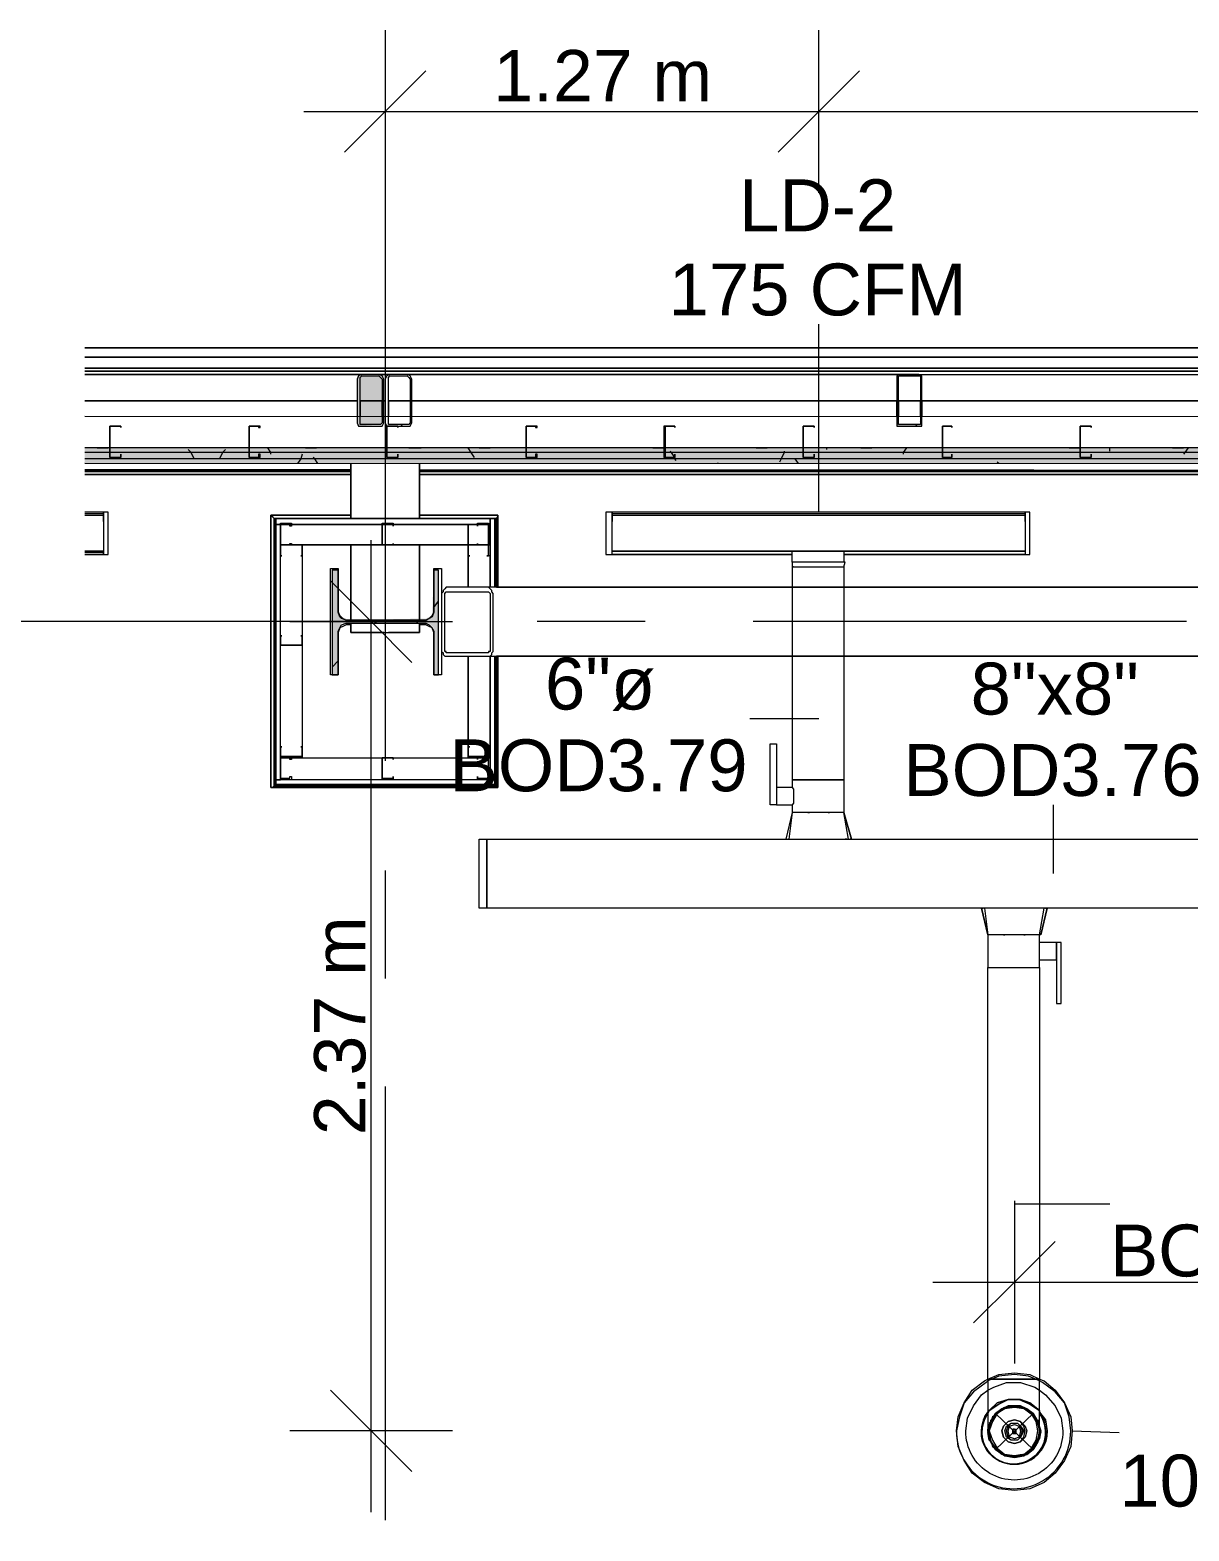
# Model space of a CAD drawing. Header units: metres. Extents: x -2 to 237, y -8 to 52.
# Drawn here: x 4.299 to 7.695, y 44.172 to 48.57 of the extents above; entities that cross this region are included whole.
import ezdxf

# ---------------------------------------------------------------- set-up
doc = ezdxf.new("R2010")
doc.units = ezdxf.units.M
doc.layers.add('HVAC - Ductos', color=5, linetype='Continuous', lineweight=0)
doc.layers.add('PDF2_Text', color=7, linetype='Continuous', lineweight=0)
doc.layers.add('PDF2_Geometry', color=7, linetype='Continuous', lineweight=0, true_color=0xaaaaaa)
doc.layers.add('PDF2_Solid Fills', color=7, linetype='Continuous', lineweight=0, true_color=0xffffff)
doc.styles.add('PDF Helvetica', font='')
doc.styles.get('PDF Helvetica').set_extended_font_data('Helvetica')

msp = doc.modelspace()

# ---------------------------------------------------------------- hatches: boundary and pattern name
at = {"layer": 'PDF2_Solid Fills', "lineweight": 0, "transparency": 33554559}
for points in [[(5.3353, 47.5567), (5.3307, 47.5612), (5.2618, 47.5612), (5.2573, 47.5521), (5.2573, 47.419), (5.2618, 47.419), (5.2618, 47.4099), (5.3307, 47.4144)], [(4.4593, 47.3136), (56.4217, 47.3136), (56.44, 47.309), (56.4401, 47.309), (56.4401, 47.3273), (12.2514, 47.3319), (4.4593, 47.3319)], [(56.408, 47.2998), (56.4217, 47.2953), (56.4217, 47.3136), (4.4593, 47.3136), (4.4593, 47.2998)], [(5.2023, 46.8641), (5.2023, 46.9879), (5.1839, 46.9879), (5.1839, 46.6807), (5.2023, 46.6807), (5.2023, 46.8136), (5.2115, 46.832), (5.4683, 46.832), (5.4821, 46.8182), (5.4821, 46.6807), (5.4958, 46.6807), (5.4958, 46.9879), (5.4821, 46.9879), (5.4775, 46.855), (5.4591, 46.8458), (5.2252, 46.8412), (5.2252, 46.8458), (5.2115, 46.8504), (5.2069, 46.8504), (5.2069, 46.8641)]]:
    msp.add_hatch(color=256, dxfattribs=at).paths.add_polyline_path(points)
h = msp.add_hatch(color=256, dxfattribs=at)
h.paths.add_polyline_path([(6.9129, 47.4099), (6.9129, 47.5521), (6.9084, 47.5521), (6.9084, 47.4144), (6.8442, 47.4144), (6.8442, 47.5521), (6.8396, 47.5521), (6.8396, 47.4099)])
h.paths.add_polyline_path([(6.9038, 47.5567), (6.9038, 47.5612), (6.8396, 47.5612)])
h.paths.add_polyline_path([(6.9129, 47.5567), (6.9129, 47.5612), (6.9084, 47.5612)])
h = msp.add_hatch(color=256, dxfattribs=at)
h.paths.add_polyline_path([(6.1562, 47.3319), (6.1562, 47.3457), (4.4593, 47.3457), (4.4593, 47.3319)])
h.paths.add_polyline_path([(55.7246, 47.3411), (55.7246, 47.3274), (56.4538, 47.3274), (56.4538, 47.3411)])
h.paths.add_polyline_path([(53.6929, 47.3411), (53.6929, 47.3274), (55.72, 47.3274), (55.72, 47.3411)])
h.paths.add_polyline_path([(50.8494, 47.3411), (50.8494, 47.3274), (53.6883, 47.3274), (53.6883, 47.3411)])
h.paths.add_polyline_path([(48.8177, 47.3411), (48.8177, 47.3274), (50.8448, 47.3274), (50.8448, 47.3411)])
h.paths.add_polyline_path([(45.9742, 47.3411), (45.9742, 47.3274), (48.8131, 47.3274), (48.8131, 47.3411)])
h.paths.add_polyline_path([(43.9425, 47.3411), (43.9425, 47.3274), (45.9696, 47.3274), (45.9696, 47.3411)])
h.paths.add_polyline_path([(43.1307, 47.3411), (43.1307, 47.3274), (43.9379, 47.3274), (43.9379, 47.3411)])
h.paths.add_polyline_path([(41.099, 47.3411), (41.099, 47.3274), (43.1261, 47.3274), (43.1261, 47.3411)])
h.paths.add_polyline_path([(39.0673, 47.3411), (39.0673, 47.3274), (41.0944, 47.3274), (41.0944, 47.3411)])
h.paths.add_polyline_path([(38.2555, 47.3411), (38.2555, 47.3274), (39.0627, 47.3274), (39.0627, 47.3411)])
h.paths.add_polyline_path([(36.2238, 47.3457), (36.2238, 47.3274), (38.2509, 47.3274), (38.2509, 47.3411), (36.6274, 47.3457)])
h.paths.add_polyline_path([(34.1921, 47.3457), (34.1921, 47.3274), (36.2192, 47.3274), (36.2192, 47.3457)])
h.paths.add_polyline_path([(33.3803, 47.3457), (33.3803, 47.3274), (34.1875, 47.3274), (34.1875, 47.3457)])
h.paths.add_polyline_path([(31.3486, 47.3457), (31.3486, 47.3274), (33.3757, 47.3274), (33.3757, 47.3457)])
h.paths.add_polyline_path([(30.945, 47.3457), (30.945, 47.3274), (31.344, 47.3274), (31.344, 47.3457)])
h.paths.add_polyline_path([(28.5051, 47.3457), (28.5051, 47.3274), (30.9404, 47.3274), (30.9404, 47.3457)])
h.paths.add_polyline_path([(26.4734, 47.3457), (26.4734, 47.3274), (28.5005, 47.3274), (28.5005, 47.3457)])
h.paths.add_polyline_path([(23.6299, 47.3457), (23.6299, 47.3274), (26.4688, 47.3274), (26.4688, 47.3457)])
h.paths.add_polyline_path([(21.5982, 47.3457), (21.5982, 47.3274), (23.6253, 47.3274), (23.6253, 47.3457)])
h.paths.add_polyline_path([(20.7864, 47.3457), (20.7864, 47.3274), (21.5936, 47.3274), (21.5936, 47.3457)])
h.paths.add_polyline_path([(18.7547, 47.3457), (18.7547, 47.3274), (20.7818, 47.3274), (20.7818, 47.3457)])
h.paths.add_polyline_path([(16.7229, 47.3457), (16.7229, 47.3274), (18.7501, 47.3274), (18.7501, 47.3457)])
h.paths.add_polyline_path([(15.9112, 47.3457), (15.9112, 47.3274), (16.7184, 47.3274), (16.7184, 47.3457)])
h.paths.add_polyline_path([(13.8795, 47.3457), (13.8795, 47.3274), (15.9066, 47.3274), (15.9066, 47.3457)])
h.paths.add_polyline_path([(12.2514, 47.3319), (13.8626, 47.3274), (13.8749, 47.3274), (13.8749, 47.3457), (11.8478, 47.3457), (11.8478, 47.3319)])
h.paths.add_polyline_path([(11.8432, 47.3319), (11.8432, 47.3457), (11.036, 47.3457), (11.036, 47.3319)])
h.paths.add_polyline_path([(11.0314, 47.3319), (11.0314, 47.3457), (9.0043, 47.3457), (9.0043, 47.3319)])
h.paths.add_polyline_path([(8.9997, 47.3319), (8.9997, 47.3457), (6.1608, 47.3457), (6.1608, 47.3319)])

# ---------------------------------------------------------------- linework, layer by layer
at = {"layer": 'HVAC - Ductos', "lineweight": 0}
for points in [[(5.3398, 48.5702), (5.3398, 48.3317), (5.3398, 48.0932)], [(6.6102, 48.0932), (6.6102, 48.3317), (6.6102, 48.5702)], [(5.4591, 48.451), (5.3398, 48.3317), (5.2207, 48.2125)], [(6.7295, 48.451), (6.6102, 48.3317), (6.491, 48.2125)], [(5.1014, 48.3317), (6.6102, 48.3317), (11.2332, 48.3317), (13.43, 48.3317), (14.5491, 48.3317), (16.2368, 48.3317), (17.9751, 48.3317), (20.3645, 48.3317), (22.5016, 48.3317), (23.7537, 48.3317), (27.1155, 48.3317), (29.4086, 48.3317), (31.7017, 48.3317), (32.9583, 48.3317), (34.4718, 48.3317), (36.1367, 48.3317), (38.6499, 48.3317)], [(6.6102, 47.1576), (6.6102, 47.708)], [(4.5143, 47.1301), (4.5143, 47.1347), (4.5143, 47.1393), (4.5143, 47.1576), (4.5143, 47.153), (4.4593, 47.153)], [(4.5143, 47.1576), (4.4593, 47.1576)], [(4.4593, 47.1484), (4.5143, 47.1484), (4.5143, 47.043), (4.4593, 47.043)], [(7.2156, 47.1301), (7.2156, 47.1347), (7.2156, 47.1393), (7.2156, 47.1576), (7.2156, 47.153), (6.0049, 47.153), (6.0049, 47.1576), (6.0049, 47.1393), (6.0049, 47.1347), (6.0049, 47.1301)], [(7.2156, 47.1576), (6.0049, 47.1576)], [(4.5143, 47.1439), (4.5143, 47.1393), (4.5143, 47.1347)], [(6.0049, 47.1347), (6.0049, 47.1393), (6.0049, 47.1439)], [(7.2156, 47.1439), (7.2156, 47.1393), (7.2156, 47.1347)], [(4.5143, 47.0613), (4.5143, 47.0567), (4.5143, 47.0521), (4.5143, 47.0338), (4.5143, 47.0384), (4.4593, 47.0384)], [(4.5143, 47.1026), (4.5143, 47.098)], [(4.5143, 47.0934), (4.5143, 47.0888)], [(5.2986, 44.227), (5.2986, 47.0751)], [(6.0049, 47.098), (6.0049, 47.1026)], [(6.0049, 47.0888), (6.0049, 47.0934)], [(6.0049, 47.0338), (6.5323, 47.0338), (6.0049, 47.0338), (6.0049, 47.0521), (6.0049, 47.0567), (6.0049, 47.0613)], [(7.2156, 47.0613), (7.2156, 47.0567), (7.2156, 47.0521), (7.2156, 47.0338), (6.6836, 47.0338), (7.2156, 47.0338)], [(7.2156, 47.1026), (7.2156, 47.098)], [(7.2156, 47.0934), (7.2156, 47.0888)], [(4.5143, 47.043), (4.4593, 47.043), (4.5143, 47.043)], [(4.4593, 47.0338), (4.5143, 47.0338)], [(4.5143, 47.0567), (4.5143, 47.0521), (4.5143, 47.0476)], [(6.0049, 47.0476), (6.0049, 47.0521), (6.0049, 47.0567)], [(6.5323, 47.0109), (6.5323, 46.9971), (6.5368, 46.9971), (6.5552, 46.9971), (6.5782, 46.9971), (6.6102, 46.9971), (6.6377, 46.9971), (6.6653, 46.9971), (6.6791, 46.9971), (6.6836, 46.9971), (6.6882, 47.0109), (6.6836, 47.0109), (6.6653, 47.0109), (6.6377, 47.0109), (6.6102, 47.0109), (6.5782, 47.0109), (6.5552, 47.0109), (6.5368, 47.0109), (6.5323, 47.0109), (6.5323, 47.043), (6.5368, 47.043), (6.5414, 47.043), (6.5552, 47.043), (6.5736, 47.043), (6.5919, 47.043), (6.6102, 47.043), (6.6286, 47.043), (6.6469, 47.043), (6.6653, 47.043), (6.6745, 47.043), (6.6836, 47.043), (6.6836, 47.0109)], [(7.2156, 47.0567), (7.2156, 47.0521), (7.2156, 47.0476)], [(6.6423, 46.9971), (6.6469, 46.9971), (6.6653, 46.9971), (6.6745, 46.9971), (6.6791, 46.9971), (6.6836, 46.9971), (6.6836, 46.3734), (6.6745, 46.3734), (6.6653, 46.3734), (6.6469, 46.3734), (6.6286, 46.3734), (6.6102, 46.3734), (6.5919, 46.3734), (6.5736, 46.3734), (6.5552, 46.3734), (6.5414, 46.3734), (6.5368, 46.3734), (6.5323, 46.3734), (6.5323, 46.3505), (6.4864, 46.3505), (6.4864, 46.3459), (6.4864, 46.3413), (6.4864, 46.3367), (6.4864, 46.3321), (6.4864, 46.3229), (6.4864, 46.3183), (6.4864, 46.3137), (6.4864, 46.3046), (6.4864, 46.3), (6.5323, 46.3), (6.5323, 46.2771), (6.5231, 46.1991)], [(6.5368, 46.9971), (6.5323, 46.9971), (6.5323, 46.3734), (6.5368, 46.3734), (6.5414, 46.3734), (6.5552, 46.3734), (6.5736, 46.3734), (6.5919, 46.3734), (6.6102, 46.3734), (6.6286, 46.3734), (6.6469, 46.3734), (6.6653, 46.3734), (6.6745, 46.3734), (6.6836, 46.3734), (6.6836, 46.2771), (6.6791, 46.2771), (6.6745, 46.2771), (6.6653, 46.2771), (6.6469, 46.2771), (6.6286, 46.2771), (6.6102, 46.2771), (6.5919, 46.2771), (6.5736, 46.2771), (6.5552, 46.2771), (6.5414, 46.2771), (6.5368, 46.2771), (6.5323, 46.2771), (6.514, 46.1991), (6.5185, 46.1991)], [(6.5414, 47.0109), (6.5368, 47.0109)], [(6.5414, 46.9971), (6.5552, 46.9971), (6.5736, 46.9971), (6.5782, 46.9971)], [(6.5828, 46.9971), (6.5919, 46.9971), (6.6102, 46.9971), (6.6286, 46.9971), (6.6377, 46.9971)], [(5.1793, 46.9559), (5.2986, 46.8366), (5.4178, 46.7173)], [(5.0601, 46.8366), (5.2986, 46.8366), (5.537, 46.8366)], [(6.6102, 46.5522), (6.4085, 46.5522)], [(6.5323, 46.3505), (6.5368, 46.3459), (6.5368, 46.3367), (6.5368, 46.3275), (6.5368, 46.3183), (6.5368, 46.3137), (6.5368, 46.3046), (6.5323, 46.3)], [(6.5323, 46.2771), (6.514, 46.1991), (6.5185, 46.1991), (6.5231, 46.1991), (6.5368, 46.1991), (6.5552, 46.1991), (6.5598, 46.1991), (6.5644, 46.1991), (6.5736, 46.1991), (6.5874, 46.1991), (6.5919, 46.1991)], [(6.7065, 46.1991), (6.6836, 46.2771), (6.7065, 46.1991)], [(6.6974, 46.1991), (6.6836, 46.2771)], [(7.2982, 46.0983), (7.2982, 46.3)], [(6.5965, 46.1991), (6.6194, 46.1991), (6.624, 46.1991), (6.6286, 46.1991), (6.6423, 46.1991), (6.6515, 46.1991), (6.6561, 46.1991), (6.6653, 46.1991), (6.6791, 46.1991)], [(6.6836, 46.1991), (6.6928, 46.1991), (6.6974, 46.1991), (6.702, 46.1991), (6.7065, 46.1991), (6.702, 46.1991)], [(6.6928, 46.1991), (6.6882, 46.1991)], [(7.1056, 44.6122), (7.101, 44.6076), (7.0643, 44.5802), (7.0368, 44.5481), (7.023, 44.5068), (7.0139, 44.4655), (7.0185, 44.5068), (7.0368, 44.5481), (7.0597, 44.5847), (7.0964, 44.6122), (7.1056, 44.6168), (7.1056, 45.8231), (7.1102, 45.8231), (7.1193, 45.8231), (7.1285, 45.8231), (7.1469, 45.8231), (7.1652, 45.8231), (7.1836, 45.8231), (7.2019, 45.8231), (7.2202, 45.8231), (7.2386, 45.8231), (7.2478, 45.8231), (7.257, 45.8231), (7.257, 45.846), (7.3074, 45.846), (7.3074, 45.8506), (7.3074, 45.8552), (7.3074, 45.8597), (7.3074, 45.8643), (7.3074, 45.8735), (7.3074, 45.878), (7.3074, 45.8826), (7.3074, 45.8918), (7.3074, 45.8964), (7.3074, 45.7175), (7.3211, 45.7175), (7.3211, 45.8964), (7.3074, 45.8964), (7.257, 45.8964), (7.257, 45.9194), (7.2524, 45.9194), (7.2478, 45.9194), (7.2386, 45.9194), (7.2202, 45.9194), (7.2019, 45.9194), (7.1836, 45.9194), (7.1652, 45.9194), (7.1469, 45.9194), (7.1285, 45.9194), (7.1193, 45.9194), (7.1147, 45.9194), (7.1102, 45.9194), (7.1056, 45.9194), (7.0872, 45.9973), (7.0918, 45.9973)], [(7.1056, 45.9973), (7.101, 45.9973), (7.0918, 45.9973), (7.0872, 45.9973), (7.1056, 45.9194)], [(7.1331, 45.9973), (7.1285, 45.9973), (7.1102, 45.9973)], [(7.1652, 45.9973), (7.1606, 45.9973), (7.1515, 45.9973), (7.1377, 45.9973)], [(7.1973, 45.9973), (7.1927, 45.9973), (7.1698, 45.9973)], [(7.2524, 45.9973), (7.2386, 45.9973), (7.2294, 45.9973), (7.2248, 45.9973), (7.2156, 45.9973), (7.2019, 45.9973)], [(7.2753, 45.9973), (7.2799, 45.9973), (7.2753, 45.9973), (7.2707, 45.9973), (7.2661, 45.9973), (7.257, 45.9973)], [(7.2615, 45.9194), (7.257, 45.9194), (7.2707, 45.9973)], [(7.2799, 45.9973), (7.2615, 45.9194), (7.2799, 45.9973)], [(7.1147, 45.9194), (7.1102, 45.9194)], [(7.1331, 45.9194), (7.1285, 45.9194)], [(7.1881, 45.9194), (7.1836, 45.9194), (7.179, 45.9194)], [(7.211, 45.9194), (7.2156, 45.9194), (7.211, 45.9194), (7.2064, 45.9194)], [(7.2386, 45.9194), (7.234, 45.9194)], [(7.2524, 45.9194), (7.2478, 45.9194)], [(7.257, 45.846), (7.257, 45.8506), (7.257, 45.8597), (7.257, 45.8689), (7.257, 45.878), (7.257, 45.8826), (7.257, 45.8918), (7.257, 45.8964)], [(7.1836, 45.1397), (7.1836, 44.9012), (7.1836, 44.6627)], [(7.1836, 45.1305), (7.4633, 45.1305)], [(7.3028, 45.0204), (7.1836, 44.9012), (7.0643, 44.7819)], [(6.945, 44.9012), (12.0358, 44.9012), (14.1638, 44.9012), (15.9662, 44.9012), (18.9106, 44.9012), (22.5292, 44.9012), (23.9922, 44.9012)], [(7.1056, 44.6168), (7.1377, 44.6306), (7.1836, 44.6352), (7.2294, 44.6306), (7.257, 44.6168)], [(7.257, 44.6122), (7.2248, 44.626), (7.1836, 44.6306), (7.1377, 44.626), (7.1056, 44.6122)], [(7.257, 44.4655), (7.257, 44.4701), (7.257, 44.4884), (7.257, 44.5159), (7.257, 44.5527), (7.257, 44.5985), (7.257, 44.6168), (7.2478, 44.6168), (7.2386, 44.6168), (7.2202, 44.6168), (7.2019, 44.6168), (7.1836, 44.6168), (7.1652, 44.6168), (7.1469, 44.6168), (7.1285, 44.6168), (7.1193, 44.6168), (7.1102, 44.6168), (7.1056, 44.6168), (7.1056, 44.571), (7.1056, 44.5343), (7.1056, 44.4976), (7.1056, 44.4747), (7.1056, 44.4655)], [(7.1056, 44.6168), (7.1102, 44.6168), (7.1193, 44.6168), (7.1285, 44.6168), (7.1469, 44.6168), (7.1652, 44.6168), (7.1836, 44.6168), (7.2019, 44.6168), (7.2202, 44.6168), (7.2386, 44.6168), (7.2478, 44.6168), (7.257, 44.6168)], [(7.1056, 44.5847), (7.1239, 44.5939), (7.1606, 44.6076), (7.2019, 44.6076), (7.2432, 44.5939), (7.257, 44.5847)], [(5.1793, 44.5847), (5.2986, 44.4655), (5.4178, 44.3462)], [(7.1331, 44.4105), (7.1193, 44.4288), (7.1102, 44.4426), (7.1102, 44.4655), (7.1102, 44.4839), (7.1193, 44.5022), (7.1331, 44.5159), (7.1469, 44.5297), (7.1652, 44.5343), (7.1836, 44.5389), (7.2019, 44.5343), (7.2202, 44.5297), (7.234, 44.5159), (7.2478, 44.5022), (7.2524, 44.4839), (7.257, 44.4655), (7.2524, 44.4426), (7.2478, 44.4288), (7.234, 44.4105), (7.2202, 44.4013), (7.2019, 44.3921), (7.1836, 44.3921), (7.1652, 44.3921), (7.1836, 44.3875), (7.2019, 44.3921), (7.2202, 44.3967), (7.2386, 44.4105), (7.2478, 44.4242), (7.257, 44.4426), (7.257, 44.4655), (7.257, 44.4701), (7.257, 44.4839), (7.2478, 44.5022), (7.2386, 44.5159), (7.2202, 44.5297), (7.2019, 44.5389), (7.1836, 44.5389), (7.1652, 44.5389), (7.1469, 44.5297), (7.1285, 44.5159), (7.1193, 44.5022), (7.1102, 44.4839), (7.1102, 44.4701), (7.1056, 44.4655), (7.1102, 44.4426), (7.1193, 44.4242), (7.1285, 44.4105), (7.1147, 44.4334), (7.1147, 44.438), (7.1102, 44.4655), (7.1193, 44.438), (7.1331, 44.4151), (7.156, 44.3967), (7.1836, 44.3921), (7.211, 44.3967), (7.234, 44.4151), (7.2478, 44.438), (7.2524, 44.4655), (7.2478, 44.493), (7.234, 44.5159), (7.211, 44.5297), (7.1836, 44.5343), (7.156, 44.5297), (7.1331, 44.5159), (7.1193, 44.493), (7.1102, 44.4655), (7.1147, 44.4884)], [(7.1147, 44.493), (7.1285, 44.5159), (7.1147, 44.493), (7.1331, 44.5159), (7.1515, 44.5297)], [(7.1515, 44.5343), (7.156, 44.5343), (7.1836, 44.5389), (7.2064, 44.5343)], [(7.2156, 44.5297), (7.234, 44.5159), (7.2478, 44.493)], [(5.537, 44.4655), (5.2986, 44.4655), (5.0601, 44.4655)], [(7.1056, 44.4655), (7.1147, 44.493), (7.1056, 44.4655)], [(7.156, 44.3921), (7.1515, 44.3967), (7.1469, 44.3967), (7.1285, 44.4105), (7.1193, 44.4242), (7.1147, 44.4334), (7.1102, 44.438), (7.1102, 44.4426), (7.1056, 44.4655), (7.1056, 44.4701)], [(7.1056, 44.4655), (7.1147, 44.4334)], [(7.1102, 44.4884), (7.1147, 44.493), (7.1147, 44.4976)], [(7.257, 44.4701), (7.2615, 44.4655), (7.257, 44.4426), (7.2524, 44.438), (7.2524, 44.4334), (7.2478, 44.4242), (7.2386, 44.4105), (7.2202, 44.3967), (7.2156, 44.3967), (7.211, 44.3921), (7.2019, 44.3921), (7.1836, 44.3875), (7.1652, 44.3921), (7.156, 44.3921), (7.1515, 44.3967)], [(7.2478, 44.4334), (7.234, 44.4105), (7.2156, 44.3967), (7.211, 44.3921), (7.1836, 44.3875), (7.156, 44.3921), (7.1836, 44.3875), (7.211, 44.3921), (7.2386, 44.4105), (7.2524, 44.4334), (7.257, 44.4655), (7.2524, 44.493), (7.2615, 44.4655)], [(7.2524, 44.4976), (7.2524, 44.493), (7.2524, 44.4884), (7.257, 44.4655), (7.2524, 44.438), (7.2524, 44.4334), (7.2386, 44.4105), (7.2156, 44.3967)], [(7.3533, 44.4655), (7.4908, 44.4609)], [(7.1102, 44.438), (7.1056, 44.4609)], [(7.1147, 44.4334), (7.1102, 44.438)], [(7.1515, 44.3967), (7.1285, 44.4105), (7.1147, 44.4334), (7.1285, 44.4105)], [(7.2615, 44.4609), (7.2524, 44.438)], [(7.2524, 44.438), (7.2524, 44.4334)], [(7.2064, 44.3967), (7.1836, 44.3921), (7.156, 44.3967)], [(7.2156, 44.3967), (7.211, 44.3921)]]:
    msp.add_lwpolyline(points, dxfattribs=at)
for points in [[(4.5281, 47.1576), (4.5143, 47.1576), (4.5143, 47.0338), (4.5281, 47.0338)], [(5.9865, 47.1576), (5.9865, 47.0338), (6.0049, 47.0338), (6.0049, 47.1576)], [(6.0049, 47.1484), (7.2156, 47.1484), (7.2156, 47.043), (6.0049, 47.043)], [(7.2294, 47.1576), (7.2156, 47.1576), (7.2156, 47.0338), (7.2294, 47.0338)], [(7.2156, 47.043), (6.0049, 47.043)], [(6.4681, 46.4789), (6.4864, 46.4789), (6.4864, 46.3), (6.4681, 46.3)], [(6.5828, 46.2771), (6.5782, 46.2771)], [(6.6423, 46.2771), (6.6377, 46.2771)], [(5.638, 46.1991), (5.638, 45.9973), (5.615, 45.9973), (5.615, 46.1991)], [(7.8302, 45.9973), (5.638, 45.9973), (5.638, 46.1991), (7.8302, 46.1991)], [(7.1515, 45.9194), (7.156, 45.9194)], [(7.1056, 44.5159), (7.1102, 44.5251), (7.1377, 44.5435), (7.1652, 44.5572), (7.1973, 44.5572), (7.2294, 44.5435), (7.257, 44.5251), (7.2294, 44.5481), (7.2019, 44.5572), (7.1652, 44.5572), (7.1331, 44.5481), (7.1102, 44.5251), (7.1056, 44.5205), (7.1102, 44.5251)], [(7.257, 44.5251), (7.2294, 44.5435), (7.1973, 44.5572), (7.1652, 44.5572), (7.1377, 44.5435), (7.1102, 44.5251), (7.1331, 44.5481), (7.1652, 44.5572), (7.2019, 44.5572), (7.2294, 44.5481), (7.257, 44.5251), (7.257, 44.5205), (7.257, 44.5251), (7.257, 44.5159)], [(7.2386, 44.5159), (7.211, 44.5343), (7.1836, 44.5389), (7.156, 44.5343), (7.1285, 44.5159), (7.156, 44.5343), (7.1836, 44.5389), (7.211, 44.5343), (7.2386, 44.5159), (7.2524, 44.493)], [(7.2799, 44.4655), (7.2753, 44.4976), (7.257, 44.5205), (7.2753, 44.4976)], [(7.1515, 44.4793), (7.1469, 44.4655), (7.1515, 44.4793), (7.1652, 44.493), (7.1836, 44.4976), (7.2019, 44.493), (7.2156, 44.4793), (7.2202, 44.4655), (7.2156, 44.4472), (7.2019, 44.4334), (7.1836, 44.4288), (7.1652, 44.4334), (7.1515, 44.4472), (7.1469, 44.4655), (7.1515, 44.4472), (7.1652, 44.4334), (7.1836, 44.4288), (7.2019, 44.4334), (7.211, 44.4472), (7.2156, 44.4655), (7.211, 44.4793), (7.2019, 44.493), (7.1836, 44.4976), (7.1652, 44.493)], [(7.1606, 44.4793), (7.1744, 44.4884), (7.1927, 44.4884), (7.2019, 44.4793), (7.211, 44.4655), (7.2019, 44.4472), (7.1927, 44.438), (7.1744, 44.438), (7.1606, 44.4472), (7.156, 44.4655)], [(7.1652, 44.4793), (7.1744, 44.4884), (7.1927, 44.4884), (7.2019, 44.4793), (7.2064, 44.4655), (7.2019, 44.4472), (7.1927, 44.438), (7.1744, 44.438), (7.1652, 44.4472), (7.1606, 44.4655)], [(7.1698, 44.4793), (7.1836, 44.4839), (7.1973, 44.4793), (7.2019, 44.4655), (7.1973, 44.4472), (7.1836, 44.4426), (7.1698, 44.4472), (7.1652, 44.4655)], [(7.179, 44.4701), (7.179, 44.4655), (7.179, 44.4701), (7.1881, 44.4701), (7.1881, 44.4655), (7.1836, 44.4701)], [(7.1836, 44.4609), (7.1881, 44.4655), (7.1881, 44.4563), (7.179, 44.4563), (7.179, 44.4655), (7.179, 44.4609)], [(7.156, 44.3921), (7.1515, 44.3967), (7.1331, 44.4105), (7.1469, 44.4013), (7.1652, 44.3921), (7.1469, 44.3967), (7.1285, 44.4105)]]:
    msp.add_lwpolyline(points, close=True, dxfattribs=at)
for points in [[(7.0964, 45.9973), (7.1056, 45.9194), (7.1056, 45.8231), (7.1102, 45.8231), (7.1193, 45.8231), (7.1285, 45.8231), (7.1469, 45.8231), (7.1652, 45.8231), (7.1836, 45.8231), (7.2019, 45.8231), (7.2202, 45.8231), (7.2386, 45.8231), (7.2478, 45.8231), (7.257, 45.8231), (7.257, 44.6168), (7.2707, 44.6122), (7.3028, 44.5847), (7.3303, 44.5481), (7.3487, 44.5068), (7.3533, 44.4655), (7.3487, 44.4196), (7.3303, 44.3784), (7.3028, 44.3416), (7.2707, 44.3142), (7.2294, 44.2958), (7.1836, 44.2912), (7.1377, 44.2958), (7.0964, 44.3142), (7.0597, 44.3416), (7.0368, 44.3784), (7.0185, 44.4196), (7.0139, 44.4655, 1.013815), (7.3487, 44.4655), (7.3441, 44.5068), (7.3303, 44.5481), (7.3028, 44.5802), (7.2661, 44.6076), (7.257, 44.6122)], [(7.257, 44.5847), (7.2753, 44.571), (7.3028, 44.5389), (7.3211, 44.5022), (7.3257, 44.4655, -1.012847), (7.0413, 44.4655), (7.0459, 44.5022), (7.0643, 44.5389), (7.0872, 44.571), (7.1056, 44.5847)]]:
    msp.add_lwpolyline(points, format="xyb", dxfattribs=at)
msp.add_lwpolyline([(7.0872, 44.4655, 1.017925), (7.2799, 44.4655, -1.389557), (7.1056, 44.5205), (7.0918, 44.4976), (7.0872, 44.4655), (7.0964, 44.4976), (7.1056, 44.5159, 1.403667), (7.2753, 44.4655), (7.2707, 44.4976), (7.257, 44.5159, -1.403091)], format="xyb", close=True, dxfattribs=at)
at = {"layer": 'PDF2_Geometry', "lineweight": 0}
for points in [[(5.3398, 48.5702), (5.3398, 48.4097)], [(5.3398, 48.2537), (5.3398, 47.7768)], [(5.3398, 47.7768), (5.3398, 46.4284)], [(5.3766, 47.6392), (5.3032, 47.6392)], [(6.9129, 47.6392), (6.835, 47.6392)], [(5.3766, 47.4099), (5.4041, 47.4099), (5.4132, 47.4099), (5.4178, 47.419), (5.4178, 47.5475), (5.4132, 47.5567), (5.4041, 47.5612), (5.3536, 47.5612), (5.3444, 47.5567), (5.3398, 47.5475), (5.3398, 47.419), (5.3444, 47.4099), (5.349, 47.4099)], [(6.8442, 47.5612), (5.4041, 47.5612), (6.8763, 47.5612), (8.4081, 47.5612), (9.8757, 47.5612), (8.4402, 47.5612)], [(6.9038, 47.5612), (8.3806, 47.5612)], [(5.2573, 47.4832), (5.2573, 47.4374)], [(5.2664, 47.4832), (5.2664, 47.4374)], [(5.3307, 47.4374), (5.3307, 47.4832)], [(5.3353, 47.4374), (5.3353, 47.4832)], [(5.3398, 47.4832), (5.3398, 47.4374)], [(5.349, 47.4832), (5.349, 47.4374)], [(5.4132, 47.4832), (5.4132, 47.4374), (5.4178, 47.442)], [(5.4178, 47.4374), (5.4178, 47.4832)], [(6.8396, 47.4374), (6.8396, 47.4832)], [(6.8442, 47.4832), (6.8442, 47.4374)], [(6.9084, 47.4374), (6.9084, 47.4832)], [(6.9129, 47.4832), (6.9129, 47.4374)], [(56.5456, 46.0065), (56.5456, 46.4101), (56.5456, 46.8182), (56.5456, 47.2218), (56.5456, 47.2953), (56.5456, 47.3411), (56.5456, 47.4053), (56.5456, 47.4328), (4.4593, 47.4374)], [(5.3857, 47.4099), (5.3903, 47.4144)], [(6.8946, 47.4099), (6.8992, 47.4144)], [(6.9084, 47.4236), (6.9129, 47.4282)], [(8.9997, 47.3457), (8.5961, 47.3457), (8.1879, 47.3457), (7.7844, 47.3457), (7.3761, 47.3457), (6.9726, 47.3457), (6.5644, 47.3457), (6.1562, 47.3457), (5.7526, 47.3457), (5.3444, 47.3457), (4.9409, 47.3457), (4.5327, 47.3457), (4.4593, 47.3457)], [(6.1562, 47.3319), (5.7526, 47.3319), (5.3444, 47.3319), (4.9409, 47.3319), (4.5327, 47.3319), (4.4593, 47.3319)], [(8.9997, 47.3319), (8.5961, 47.3319), (8.1879, 47.3319), (7.7844, 47.3319), (7.3761, 47.3319), (6.9726, 47.3319), (6.5644, 47.3319), (6.1608, 47.3319)], [(56.4217, 35.0866), (56.4217, 47.2953), (56.4217, 47.309), (4.4593, 47.3136)], [(42.5895, 23.4741), (42.5895, 23.5613), (42.5895, 33.4447), (43.0803, 33.4447), (43.0803, 33.5685), (42.5895, 33.5685), (56.408, 33.5685), (56.408, 35.0728), (45.9696, 35.0728), (45.9696, 35.0866), (56.408, 35.0866), (56.408, 47.2953), (4.4593, 47.2998)], [(14.4436, 47.2769), (5.4407, 47.2815), (14.4436, 47.2769), (5.4407, 47.2769)], [(5.239, 47.2769), (4.4593, 47.2769)], [(5.005, 47.1484), (5.0096, 47.1484), (5.0096, 47.1439), (5.0142, 47.1393), (5.0096, 47.1439), (5.0096, 47.1484), (5.005, 47.1484), (5.0096, 47.1484), (5.0096, 47.1439), (5.0142, 47.1393), (5.0142, 47.0613), (5.0142, 46.4376), (5.0142, 46.3597), (5.0142, 46.3551), (5.0096, 46.3505), (5.005, 46.3505), (5.0096, 46.3505), (5.0142, 46.3551), (5.0142, 46.3597), (5.0142, 46.3551), (5.0096, 46.3505), (5.005, 46.3505), (5.6701, 46.3505), (5.6701, 46.7357), (5.6701, 46.3505), (5.6701, 46.7357), (5.6701, 46.3505), (5.005, 46.3505), (5.005, 47.1484), (5.239, 47.1484), (5.005, 47.1484), (5.0096, 47.1484), (5.0096, 47.1439), (5.0142, 47.1393), (5.239, 47.1393), (5.0142, 47.1393), (5.0142, 46.3597), (5.0142, 47.1393), (5.0188, 47.1393), (5.6472, 47.1393), (5.6609, 47.1393), (5.4407, 47.1393), (5.6609, 47.1393), (5.4407, 47.1393), (5.6655, 47.1393), (5.6655, 46.9375), (9.3574, 46.9375)], [(9.3574, 46.7357), (5.6655, 46.7357), (5.6655, 46.3551), (5.0142, 46.3551), (5.0142, 47.1393), (5.0142, 46.3597), (5.0142, 47.1393), (5.0142, 46.3597), (5.0188, 46.3597), (5.0188, 47.1393), (5.0188, 47.121), (5.6472, 47.121), (5.6472, 47.1393), (5.6472, 46.9375), (5.6472, 47.121), (5.5829, 47.121), (5.5829, 47.0613), (5.5829, 46.9375), (5.5829, 47.0613), (5.0968, 47.0613), (5.0968, 46.4376), (5.0326, 46.4376), (5.0968, 46.4376), (5.5829, 46.4376), (5.6472, 46.4376), (5.6472, 46.3734), (5.0326, 46.3734), (5.0326, 46.4376), (5.0326, 47.0613), (5.0968, 47.0613), (5.0968, 46.4376), (5.5829, 46.4376), (5.5829, 46.7357), (5.5829, 46.4376), (5.6472, 46.4376), (5.6472, 46.7357), (5.6472, 46.3734), (5.6609, 46.3734), (5.6609, 46.3597), (5.6609, 46.7357), (5.6609, 46.3597), (5.6609, 46.7357), (5.6609, 46.3597), (5.6609, 46.7357), (5.6609, 46.3597), (5.6655, 46.3551), (5.6701, 46.3505), (5.005, 46.3505), (5.005, 47.1484), (5.005, 46.3505), (5.005, 47.1484), (5.239, 47.1484), (5.005, 47.1484)], [(5.6701, 47.1484), (5.4407, 47.1484)], [(5.4407, 47.1484), (5.6701, 47.1484)], [(5.6701, 47.1484), (5.6701, 47.1439), (5.6655, 47.1393), (5.6609, 47.1393)], [(5.6609, 47.1393), (5.6655, 47.1393), (5.6701, 47.1439), (5.6701, 47.1484)], [(5.6701, 46.9375), (5.6701, 47.1484)], [(5.6701, 47.1484), (5.6701, 46.9375)], [(5.239, 47.1393), (5.0142, 47.1393), (5.239, 47.1393)], [(5.0142, 47.1393), (5.0142, 46.3597)], [(5.0142, 46.3597), (5.0142, 47.1393)], [(5.239, 47.1393), (5.0142, 47.1393), (5.239, 47.1393)], [(5.6609, 47.1393), (5.0142, 47.1393), (5.6609, 47.1393)], [(5.6655, 46.9375), (5.6655, 47.1393), (5.4407, 47.1393), (5.6609, 47.1393), (5.4407, 47.1393), (5.6609, 47.1393), (5.5829, 47.1393), (5.0142, 47.1393), (5.0142, 46.3551), (5.6655, 46.3551), (5.6655, 46.7357)], [(5.6609, 47.1393), (5.6609, 46.9375)], [(5.6609, 46.9375), (5.6609, 47.1393)], [(5.6609, 47.1393), (5.6609, 46.9375)], [(5.6609, 46.9375), (5.6609, 47.1393), (5.6609, 46.9375)], [(5.6609, 46.9375), (5.6609, 47.1393)], [(5.239, 46.8274), (5.2252, 46.8274), (5.2161, 46.8228), (5.2069, 46.8182), (5.2023, 46.8045), (5.2023, 46.6807), (5.1793, 46.6807), (5.1793, 46.9925), (5.2023, 46.9925), (5.2023, 46.8641), (5.2069, 46.855), (5.2161, 46.8458), (5.2252, 46.8412), (5.239, 46.8412), (5.239, 47.0613), (5.239, 46.8412)], [(5.4316, 46.832), (5.4407, 46.8412), (5.4591, 46.8412), (5.4683, 46.8458), (5.4775, 46.855), (5.4821, 46.8641), (5.4821, 46.9925), (5.5049, 46.9925), (5.5049, 46.6807), (5.4821, 46.6807), (5.4821, 46.8045), (5.4775, 46.8182), (5.4683, 46.8228), (5.4591, 46.8274), (5.4407, 46.8274)], [(5.638, 46.7357), (9.6556, 46.7357), (9.6601, 46.7357), (9.6647, 46.7357), (9.6647, 46.7403), (9.6693, 46.7449), (9.6693, 46.7495), (9.6693, 46.7586), (9.6693, 46.9146), (9.6693, 46.9192), (9.6693, 46.9238), (9.6647, 46.9284), (9.6647, 46.9329), (9.6601, 46.9375), (9.6556, 46.9375), (5.638, 46.9375)], [(5.4821, 46.8779), (5.4958, 46.8962)], [(5.3078, 46.832), (5.3215, 46.8412)], [(4.4363, 46.8366), (3.9594, 46.8366)], [(5.4637, 46.8366), (4.4363, 46.8366)], [(5.239, 46.832), (5.239, 46.8045), (5.239, 46.832)], [(5.3215, 46.8045), (5.3261, 46.8045), (5.3307, 46.8045), (5.3353, 46.8045), (5.3307, 46.8045), (5.3261, 46.8045), (5.3215, 46.8045), (5.239, 46.8045), (5.4407, 46.8045), (5.3628, 46.8045), (5.3582, 46.8045), (5.3536, 46.8045), (5.349, 46.8045), (5.3536, 46.8045), (5.3582, 46.8045), (5.3628, 46.8045)], [(6.1012, 46.8366), (5.7847, 46.8366)], [(7.6881, 46.8366), (6.4177, 46.8366)], [(5.1839, 46.7036), (5.2023, 46.7219)], [(5.6609, 46.7357), (5.6609, 46.4376)], [(5.6609, 46.7357), (5.6609, 46.3597)], [(5.6609, 46.3597), (5.6609, 46.4376)], [(5.6609, 46.3597), (5.0142, 46.3597)], [(5.0142, 46.3597), (5.6609, 46.3597)], [(5.6609, 46.3597), (5.0142, 46.3597)], [(5.6609, 46.3597), (5.0142, 46.3597)], [(5.0142, 46.3597), (5.6609, 46.3597), (5.0142, 46.3597)], [(5.6609, 46.3597), (5.6655, 46.3551), (5.6701, 46.3505)], [(5.6701, 46.3505), (5.6655, 46.3551), (5.6609, 46.3597)], [(5.3398, 46.1074), (5.3398, 45.7909)], [(5.3398, 45.4745), (5.3398, 44.2041)]]:
    msp.add_lwpolyline(points, dxfattribs=at)
for points in [[(5.3398, 47.6392), (6.8763, 47.6392), (8.4081, 47.6392), (6.8763, 47.6392), (5.3398, 47.6392), (4.4593, 47.6392)], [(5.3398, 47.6117), (4.4593, 47.6117)], [(6.8763, 47.6117), (5.3398, 47.6117)], [(8.4081, 47.6117), (6.8763, 47.6117)], [(5.3398, 47.5796), (4.4593, 47.5796)], [(5.3398, 47.5704), (4.4593, 47.5704)], [(5.271, 47.5612), (4.4593, 47.5612)], [(5.271, 47.4099), (5.3215, 47.4099), (5.3307, 47.4099), (5.3353, 47.419), (5.3353, 47.5475), (5.3307, 47.5567), (5.3215, 47.5612), (5.271, 47.5612), (5.2618, 47.5567), (5.2573, 47.5475), (5.2573, 47.419), (5.2618, 47.4099)], [(5.271, 47.4144), (5.2664, 47.4144), (5.2664, 47.419), (5.2664, 47.5475), (5.2664, 47.5521), (5.271, 47.5567), (5.3215, 47.5567), (5.3261, 47.5521), (5.3307, 47.5475), (5.3307, 47.419), (5.3261, 47.4144), (5.3215, 47.4144)], [(5.3398, 47.5612), (5.3215, 47.5612)], [(6.8763, 47.5796), (5.3398, 47.5796)], [(6.8763, 47.5704), (5.3398, 47.5704)], [(5.3536, 47.5612), (5.3398, 47.5612)], [(5.4132, 47.419), (5.4087, 47.4144), (5.4041, 47.4144), (5.3536, 47.4144), (5.349, 47.4144), (5.349, 47.419), (5.349, 47.5475), (5.349, 47.5521), (5.3536, 47.5567), (5.4041, 47.5567), (5.4087, 47.5521), (5.4132, 47.5475)], [(6.9129, 47.5521), (6.9129, 47.5567), (6.9038, 47.5612), (6.8442, 47.5612), (6.8396, 47.5567), (6.8396, 47.5521), (6.8396, 47.419), (6.8396, 47.4099), (6.8442, 47.4099), (6.9038, 47.4099), (6.9129, 47.4099), (6.9129, 47.419)], [(6.8442, 47.5567), (6.9038, 47.5567), (6.9084, 47.5567), (6.9084, 47.5521), (6.9084, 47.419), (6.9084, 47.4144), (6.9038, 47.4144), (6.8442, 47.4144), (6.8442, 47.419), (6.8442, 47.5521)], [(8.4081, 47.5796), (6.8763, 47.5796)], [(8.4081, 47.5704), (6.8763, 47.5704)], [(4.4593, 47.4832), (5.2573, 47.4832)], [(5.2664, 47.4832), (5.3307, 47.4832)], [(5.3353, 47.4832), (5.3398, 47.4832)], [(5.349, 47.4832), (5.4132, 47.4832)], [(5.4178, 47.4832), (6.8396, 47.4832)], [(6.8442, 47.4832), (6.8763, 47.4832), (6.9084, 47.4832), (6.8763, 47.4832)], [(6.9129, 47.4832), (8.3714, 47.4832)], [(4.5648, 47.4099), (4.5327, 47.4099), (4.5327, 47.4053), (4.5327, 47.3181), (4.5648, 47.3181), (4.5648, 47.3273), (4.5648, 47.3181), (4.5327, 47.3181), (4.5327, 47.4053), (4.5327, 47.4099), (4.5648, 47.4099), (4.5648, 47.4053)], [(4.973, 47.4099), (4.9409, 47.4099), (4.9409, 47.4053), (4.9409, 47.3181), (4.973, 47.3181), (4.973, 47.3273), (4.9684, 47.3273), (4.9684, 47.3181), (4.9409, 47.3181), (4.9409, 47.4053), (4.9409, 47.4099), (4.9684, 47.4099), (4.9684, 47.4053), (4.973, 47.4053)], [(5.3766, 47.4099), (5.349, 47.4099), (5.3444, 47.4099), (5.3444, 47.4053), (5.3444, 47.3181), (5.349, 47.3181), (5.3766, 47.3181), (5.3766, 47.3273), (5.3766, 47.3181), (5.349, 47.3181), (5.3444, 47.3181), (5.3444, 47.4053), (5.3444, 47.4099), (5.349, 47.4099), (5.3766, 47.4099), (5.3766, 47.4053)], [(5.7847, 47.4099), (5.7526, 47.4099), (5.7526, 47.4053), (5.7526, 47.3181), (5.7847, 47.3181), (5.7847, 47.3273), (5.7801, 47.3273), (5.7801, 47.3181), (5.7526, 47.3181), (5.7526, 47.4053), (5.7526, 47.4099), (5.7801, 47.4099), (5.7801, 47.4053), (5.7847, 47.4053)], [(6.1883, 47.4099), (6.1608, 47.4099), (6.1562, 47.4099), (6.1562, 47.4053), (6.1562, 47.3181), (6.1608, 47.3181), (6.1883, 47.3181), (6.1883, 47.3273), (6.1883, 47.3181), (6.1608, 47.3181), (6.1608, 47.4053), (6.1608, 47.4099), (6.1883, 47.4099), (6.1883, 47.4053)], [(6.5965, 47.4099), (6.5644, 47.4099), (6.5644, 47.4053), (6.5644, 47.3181), (6.5965, 47.3181), (6.5965, 47.3273), (6.5965, 47.3181), (6.5644, 47.3181), (6.5644, 47.4053), (6.5644, 47.4099), (6.5965, 47.4099), (6.5965, 47.4053)], [(7.0001, 47.4099), (6.9726, 47.4099), (6.9726, 47.4053), (6.9726, 47.3181), (7.0001, 47.3181), (7.0001, 47.3273), (7.0001, 47.3181), (6.9726, 47.3181), (6.9726, 47.4053), (6.9726, 47.4099), (7.0001, 47.4099), (7.0001, 47.4053)], [(7.4083, 47.4099), (7.3807, 47.4099), (7.3761, 47.4099), (7.3761, 47.4053), (7.3761, 47.3181), (7.3807, 47.3181), (7.4083, 47.3181), (7.4083, 47.3273), (7.4083, 47.3181), (7.3807, 47.3181), (7.3761, 47.3181), (7.3761, 47.4053), (7.3761, 47.4099), (7.3807, 47.4099), (7.4083, 47.4099), (7.4083, 47.4053)], [(4.4593, 47.2815), (5.239, 47.2815)], [(5.239, 47.2998), (5.239, 47.1393)], [(5.4407, 47.2998), (5.4407, 47.1393)], [(4.4593, 47.2769), (5.239, 47.2769)], [(4.4593, 47.2677), (5.239, 47.2677)], [(5.4407, 47.2769), (14.4436, 47.2769)], [(5.4407, 47.2677), (14.4436, 47.2677)], [(5.6701, 47.1484), (5.4407, 47.1484), (5.6701, 47.1484), (5.6701, 46.9375), (5.6701, 47.1484), (5.6701, 47.1439), (5.6655, 47.1393), (5.6609, 47.1393), (5.6609, 46.9375), (5.6609, 47.1393), (5.6609, 46.9375), (5.6609, 47.1393), (5.6655, 47.1393), (5.6701, 47.1439)], [(5.239, 47.1393), (5.0142, 47.1393)], [(5.0188, 46.3734), (5.0326, 46.3734), (5.0326, 47.121), (5.0188, 47.121)], [(5.0326, 47.0613), (5.0326, 47.121), (5.0326, 47.1256), (5.0647, 47.1256), (5.0647, 47.1164), (5.0601, 47.1164), (5.0601, 47.121), (5.0326, 47.121), (5.0326, 47.0613), (5.0601, 47.0613), (5.0601, 47.0659), (5.0647, 47.0659), (5.0647, 47.0613)], [(5.0968, 47.0613), (5.5829, 47.0613), (5.5829, 47.121), (5.0326, 47.121), (5.0326, 47.0613)], [(5.3353, 47.0613), (5.3307, 47.0613), (5.3307, 47.121), (5.3307, 47.1256), (5.3353, 47.1256), (5.3628, 47.1256), (5.3628, 47.1164), (5.3628, 47.121), (5.3353, 47.121), (5.3307, 47.121), (5.3307, 47.0613), (5.3353, 47.0613), (5.3628, 47.0613)], [(5.6426, 47.1256), (5.6426, 47.121), (5.6426, 47.0613), (5.6104, 47.0613), (5.6104, 47.0659), (5.6104, 47.0613), (5.6426, 47.0613), (5.6426, 47.121), (5.6104, 47.121), (5.6104, 47.1164), (5.6104, 47.1256)], [(5.0326, 47.0567), (5.0326, 47.0613), (5.0922, 47.0613), (5.0968, 47.0613), (5.0968, 47.0567), (5.0968, 47.0293), (5.0922, 47.0293), (5.0968, 47.0293), (5.0968, 47.0567), (5.0968, 47.0613), (5.0922, 47.0613), (5.0326, 47.0613), (5.0326, 47.0567), (5.0326, 47.0293)], [(5.3628, 47.0659), (5.3628, 47.0613)], [(5.4407, 47.0613), (5.4407, 46.8412)], [(5.5829, 47.0567), (5.5829, 47.0613), (5.6426, 47.0613), (5.6472, 47.0613), (5.6472, 47.0567), (5.6472, 47.0293), (5.638, 47.0293), (5.6426, 47.0293), (5.6426, 47.0567), (5.6426, 47.0613), (5.5829, 47.0613), (5.5829, 47.0567), (5.5829, 47.0293)], [(5.0372, 47.0293), (5.0326, 47.0293)], [(5.5875, 47.0293), (5.5829, 47.0293)], [(5.4958, 46.6807), (5.4958, 46.9879), (5.4821, 46.9879), (5.4821, 46.8641), (5.4775, 46.8504), (5.4683, 46.8458), (5.4591, 46.8412), (5.2252, 46.8412), (5.2115, 46.8458), (5.2069, 46.8504), (5.2023, 46.8641), (5.2023, 46.9879), (5.1839, 46.9879), (5.1839, 46.6807), (5.2023, 46.6807), (5.2023, 46.809), (5.2069, 46.8182), (5.2115, 46.8274), (5.2252, 46.832), (5.4591, 46.832), (5.4683, 46.8274), (5.4775, 46.8182), (5.4821, 46.809), (5.4821, 46.6807)], [(5.638, 46.7357), (5.6426, 46.7357), (5.6472, 46.7357), (5.6518, 46.7403), (5.6518, 46.7449), (5.6563, 46.7495), (5.6563, 46.7586), (5.6563, 46.9146), (5.6563, 46.9192), (5.6518, 46.9238), (5.6518, 46.9284), (5.6472, 46.9329), (5.6426, 46.9375), (5.638, 46.9375), (5.5233, 46.9375), (5.5187, 46.9375), (5.5141, 46.9329), (5.5095, 46.9284), (5.5095, 46.9238), (5.5049, 46.9192), (5.5049, 46.9146), (5.5049, 46.7586), (5.5049, 46.7495), (5.5095, 46.7449), (5.5095, 46.7403), (5.5141, 46.7357), (5.5187, 46.7357), (5.5233, 46.7357)], [(5.6472, 46.9146), (5.6472, 46.7586), (5.6472, 46.7541), (5.6472, 46.7495), (5.6426, 46.7495), (5.6426, 46.7449), (5.638, 46.7449), (5.5233, 46.7449), (5.5187, 46.7449), (5.5187, 46.7495), (5.5141, 46.7495), (5.5141, 46.7541), (5.5141, 46.7586), (5.5141, 46.9146), (5.5141, 46.9192), (5.5187, 46.9238), (5.5233, 46.9238), (5.638, 46.9238), (5.6426, 46.9238), (5.6472, 46.9192)], [(5.4407, 46.832), (5.4407, 46.8045)], [(5.0968, 46.7678), (5.0922, 46.7678), (5.0326, 46.7678), (5.0326, 46.7953), (5.0372, 46.7953), (5.0326, 46.7953), (5.0326, 46.7678), (5.0922, 46.7678), (5.0968, 46.7678), (5.0968, 46.7953)], [(5.0922, 46.7953), (5.0968, 46.7953)], [(5.6701, 46.3505), (5.6655, 46.3551), (5.6609, 46.3597), (5.6609, 46.7357), (5.6609, 46.3734), (5.0188, 46.3734), (5.0188, 46.3597), (5.6609, 46.3597), (5.0142, 46.3597), (5.0142, 46.3551), (5.0096, 46.3505), (5.005, 46.3505)], [(5.0968, 46.4422), (5.0968, 46.4376), (5.0922, 46.4376), (5.0326, 46.4376), (5.0326, 46.4422), (5.0326, 46.4697), (5.0372, 46.4697), (5.0326, 46.4697), (5.0326, 46.4422), (5.0922, 46.4422), (5.0968, 46.4422), (5.0968, 46.4697)], [(5.0922, 46.4697), (5.0968, 46.4697)], [(5.6472, 46.4422), (5.6426, 46.4376), (5.5829, 46.4376), (5.5829, 46.4422), (5.5829, 46.4697), (5.5875, 46.4697), (5.5829, 46.4697), (5.5829, 46.4422), (5.6426, 46.4422), (5.6426, 46.4697), (5.638, 46.4697), (5.6472, 46.4697)], [(5.0326, 46.3734), (5.0326, 46.378), (5.0326, 46.4376), (5.0647, 46.4376), (5.0647, 46.433), (5.0601, 46.433), (5.0601, 46.4376), (5.0326, 46.4376), (5.0326, 46.378), (5.0601, 46.378), (5.0601, 46.3825), (5.0647, 46.3825), (5.0647, 46.3734)], [(5.3353, 46.3734), (5.3307, 46.3734), (5.3307, 46.378), (5.3307, 46.4376), (5.3353, 46.4376), (5.3628, 46.4376), (5.3628, 46.433), (5.3628, 46.4376), (5.3353, 46.4376), (5.3307, 46.4376), (5.3307, 46.378), (5.3353, 46.378), (5.3628, 46.378), (5.3628, 46.3825), (5.3628, 46.3734)], [(5.6104, 46.433), (5.6104, 46.4376)], [(5.6426, 46.4376), (5.6426, 46.378), (5.6426, 46.3734), (5.6104, 46.3734), (5.6104, 46.3825), (5.6104, 46.378), (5.6426, 46.378), (5.6426, 46.4376), (5.6104, 46.4376)], [(5.0142, 46.3597), (5.6609, 46.3597)]]:
    msp.add_lwpolyline(points, close=True, dxfattribs=at)
at = {"layer": 'PDF2_Geometry', "color": 254, "lineweight": 0, "true_color": 0xeaeaea}
for points in [[(4.496, 47.3457), (4.5281, 47.3457)], [(4.7803, 47.3136), (4.7712, 47.3319), (4.762, 47.3411)], [(4.8721, 47.3411), (4.8629, 47.3319), (4.8537, 47.3136)], [(5.005, 47.3273), (5.005, 47.3319), (4.9959, 47.3457)], [(5.0968, 47.3273), (5.0922, 47.3136), (5.083, 47.2998)], [(5.106, 47.3457), (5.1381, 47.3457)], [(5.4087, 47.3457), (5.4453, 47.3457)], [(5.6013, 47.3181), (5.5921, 47.3319), (5.5829, 47.3457)], [(5.615, 47.3457), (5.6472, 47.3457)], [(6.1241, 47.3457), (6.1562, 47.3457)], [(6.1929, 47.309), (6.1883, 47.3136), (6.1883, 47.3181), (6.1791, 47.3319), (6.1746, 47.3365)], [(6.4268, 47.3457), (6.4589, 47.3457)], [(6.5094, 47.3365), (6.5094, 47.3319), (6.5002, 47.3136), (6.4956, 47.3044)], [(6.6332, 47.3457), (6.6332, 47.3411)], [(6.7341, 47.3457), (6.7662, 47.3457)], [(6.8671, 47.3457), (6.8579, 47.3319), (6.8579, 47.3273)], [(7.3441, 47.3457), (7.3761, 47.3457)], [(7.4633, 47.3365), (7.4633, 47.3457)], [(7.6467, 47.3457), (7.6789, 47.3457)], [(7.6926, 47.3457), (7.6835, 47.3319), (7.6789, 47.3273)], [(5.1427, 47.2998), (5.1335, 47.3136), (5.1289, 47.3181)], [(6.3168, 47.2998), (6.3122, 47.2998)], [(6.5506, 47.2998), (6.5414, 47.3136)], [(7.1377, 47.2998), (7.1331, 47.3044)]]:
    msp.add_lwpolyline(points, dxfattribs=at)
at = {"layer": 'PDF2_Geometry', "color": 8, "lineweight": 0, "true_color": 0x808080}
msp.add_lwpolyline([(7.2432, 44.5068), (7.2064, 44.5343), (7.1606, 44.5343), (7.1193, 44.5068), (7.1056, 44.4655), (7.1193, 44.4196), (7.1606, 44.3921), (7.2064, 44.3921), (7.2432, 44.4196), (7.2615, 44.4655)], close=True, dxfattribs=at)
for points in [[(7.1285, 44.5159), (7.2386, 44.4105)], [(7.2386, 44.5159), (7.1285, 44.4105)]]:
    msp.add_lwpolyline(points, dxfattribs=at)

# ---------------------------------------------------------------- texts
at = {"layer": 'PDF2_Text', "lineweight": 0, "attachment_point": 4, "style": 'PDF Helvetica'}
for s, insert, char_height in [('1.27 m', (5.6567, 48.4366), 0.15017), ('LD-2', (6.3768, 48.0566), 0.15205), ('175 CFM', (6.1704, 47.8089), 0.15205), ('6"ø', (5.808, 46.6531), 0.15205), ('8"x8"', (7.0555, 46.6394), 0.15205), ('BOD3.79', (5.5283, 46.4146), 0.15205), ('BOD3.76', (6.8583, 46.4009), 0.15205), ('BOD3.79', (7.4638, 44.9929), 0.15205), ('100 CFM', (7.4913, 44.3187), 0.15205)]:
    msp.add_mtext(s, dxfattribs=dict(at, insert=insert, char_height=char_height))
at = {"layer": 'PDF2_Text', "lineweight": 0, "insert": (5.2075, 45.3319), "char_height": 0.15017, "attachment_point": 4, "rotation": 90, "style": 'PDF Helvetica'}
msp.add_mtext('2.37 m', dxfattribs=at)

doc.saveas('drawing.dxf')
